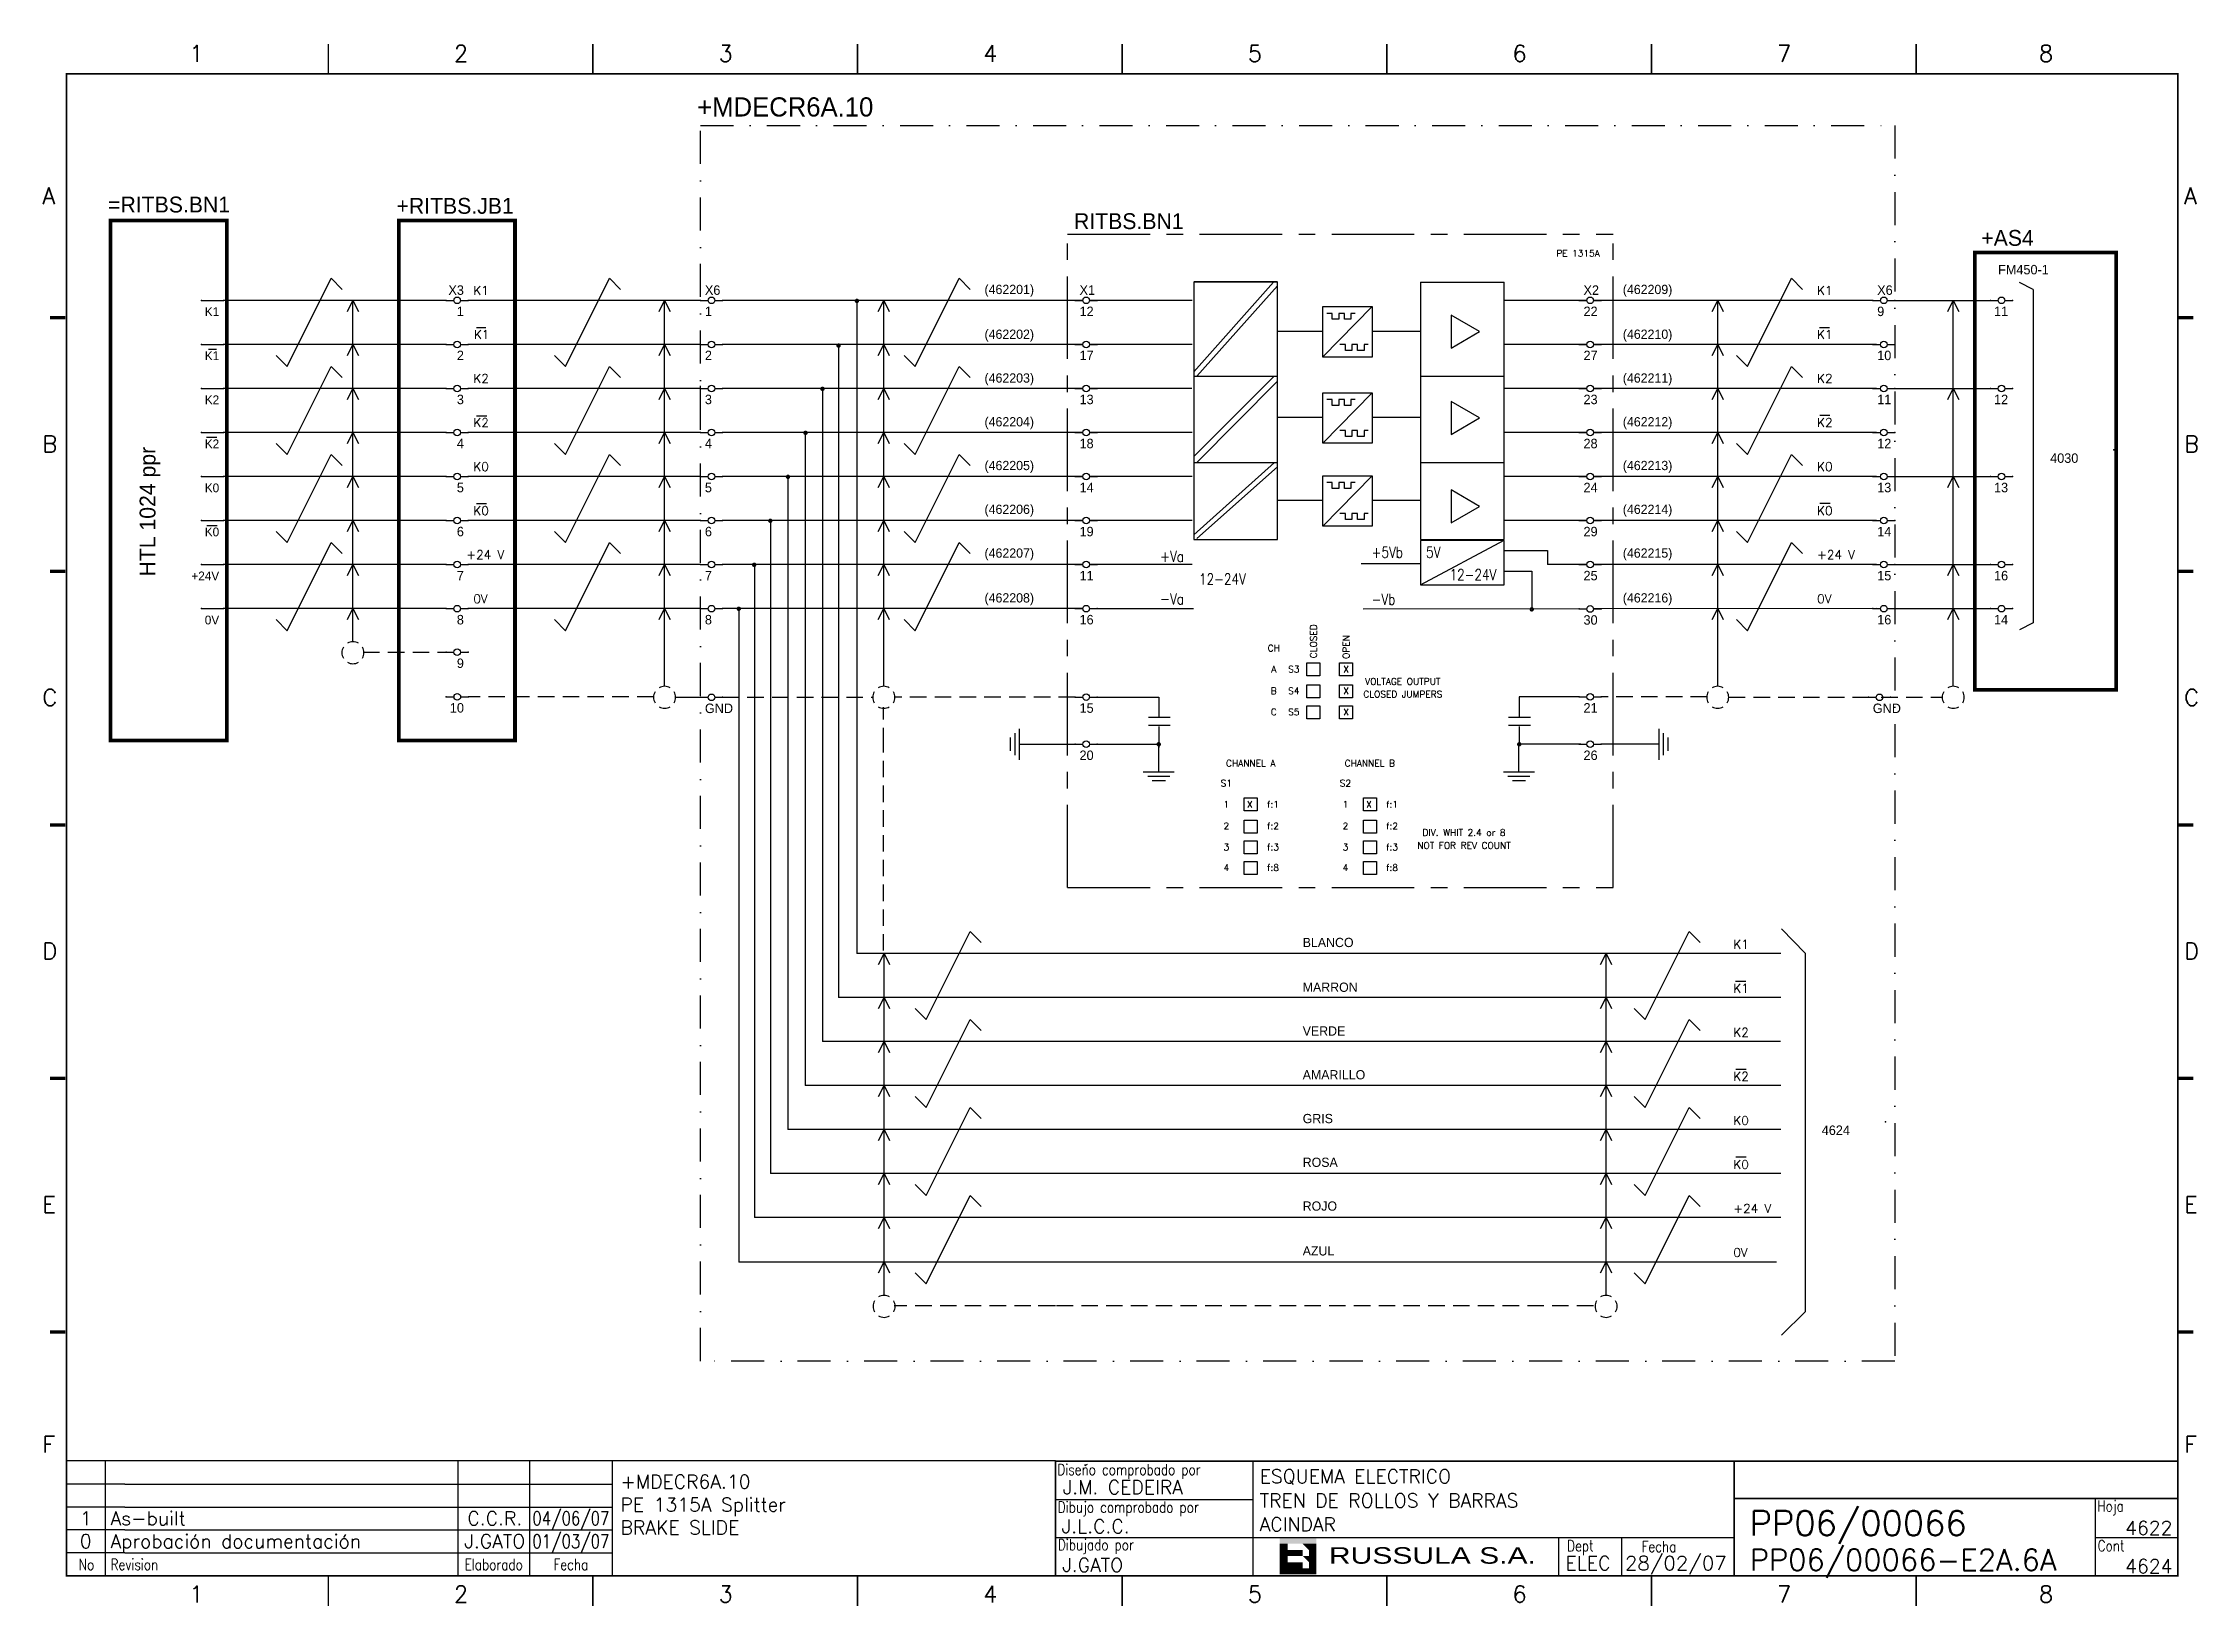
# Model space of a CAD drawing. Extents: x -248 to 240, y 49 to 404.
import ezdxf
from ezdxf.enums import TextEntityAlignment as Align

# ---------------------------------------------------------------- set-up
doc = ezdxf.new("R2010")
doc.units = 0
doc.header["$LTSCALE"] = 15
doc.header["$MEASUREMENT"] = 0
doc.header["$PDSIZE"] = 2
for name, pattern in [('CENTER', [2, 1.25, -0.25, 0.25, -0.25]), ('DASHDOT', [1, 0.5, -0.25, 0, -0.25]), ('HIDDEN', [0.375, 0.25, -0.125])]:
    doc.linetypes.add(name, pattern=pattern)
for name, color, linetype in [('1', 7, 'Continuous'), ('10', 5, 'Continuous'), ('102', 7, 'Continuous'), ('2', 7, 'Continuous'), ('25', 3, 'Continuous'), ('25PK', 4, 'CENTER'), ('35', 2, 'Continuous'), ('8', 1, 'Continuous'), ('9', 6, 'Continuous'), ('DIBUJO', 7, 'Continuous')]:
    doc.layers.add(name, color=color, linetype=linetype)
doc.styles.add('ABBSTYLE', font='ROMANS.SHX', dxfattribs={"width": 0.8})
doc.styles.add('HELVETICA', font='HELV.SHX')
doc.styles.add('LABEL', font='SIMPLEX', dxfattribs={"width": 0.8, "height": 4})
doc.styles.add('ROMANS', font='ROMANS.shx', dxfattribs={"width": 0.8, "oblique": 15})

# ---------------------------------------------------------------- blocks, each defined once
blk = doc.blocks.new('NOD')
at = {"color": 0, "linetype": 'ByBlock'}
blk.add_point((0, 0), dxfattribs=at)
at = {"color": 0, "linetype": 'ByBlock', "flags": 1}
blk.add_attdef('PINNR', (2, -2), '', height=1.8, dxfattribs=at)
blk = doc.blocks.new('$$PLL21C')
for p, q in [((-2.5, 0), (-0.75, 0)), ((0.75, 0), (2.5, 0))]:
    blk.add_line(p, q)
at = {"layer": '2'}
blk.add_circle((0, 0), 0.75, dxfattribs=at)
for p in [(-2.5, 0), (2.5, 0)]:
    blk.add_blockref('NOD', p, dxfattribs=at)
at = {"layer": '8'}
blk.add_attdef('*A', (-1.5, -3.575), '', height=2.15, dxfattribs=at)
at = {"layer": '9'}
blk.add_attdef('ID', (-1.5, 1.25), '', height=2.15, dxfattribs=at)
blk = doc.blocks.new('$030107')
at = {"layer": '102'}
for start, end in [(150, 210), (60, 120), (330, 30), (240, 300)]:
    blk.add_arc((0, 0), 2.5, start, end, dxfattribs=at)
blk = doc.blocks.new('$$PLR12')
blk.add_line((-2.5, 0), (2.5, 0))
at = {"layer": '2'}
for p in [(-2.5, 0), (2.5, 0)]:
    blk.add_blockref('NOD', p, dxfattribs=at)
at = {"layer": '8'}
blk.add_attdef('*A', text='', height=2.15, dxfattribs=at).set_placement((1.5, -3.575), align=Align.RIGHT)
at = {"layer": '9'}
blk.add_attdef('ID', text='', height=2.15, dxfattribs=at).set_placement((1.5, 1.25), align=Align.RIGHT)
blk = doc.blocks.new('$$PLR12C')
for p, q in [((-2.5, 0), (-0.75, 0)), ((0.75, 0), (2.5, 0))]:
    blk.add_line(p, q)
at = {"layer": '2'}
blk.add_circle((0, 0), 0.75, dxfattribs=at)
for p in [(-2.5, 0), (2.5, 0)]:
    blk.add_blockref('NOD', p, dxfattribs=at)
at = {"layer": '8'}
blk.add_attdef('*A', text='', height=2.15, dxfattribs=at).set_placement((1.5, -3.575), align=Align.RIGHT)
at = {"layer": '9'}
blk.add_attdef('ID', text='', height=2.15, dxfattribs=at).set_placement((1.5, 1.25), align=Align.RIGHT)
blk = doc.blocks.new('$PP313')
at = {"layer": '2'}
blk.add_blockref('NOD', (0, 0), dxfattribs=at)
at = {"layer": '8'}
blk.add_attdef('1A', (1, -3.325), '', height=2.15, dxfattribs=at)
at = {"layer": '9'}
blk.add_attdef('ID', (1, 1), '', height=2.15, dxfattribs=at)
blk = doc.blocks.new('newcajec')
at = {"layer": '1'}
for p, q in [((179.4, 20.85), (0.13, 20.85)), ((7, 20.85), (7, 0)), ((71, 20.85), (71, 0)), ((84, 20.85), (84, 0.09)), ((99, 20.85), (99, 0)), ((184.64, 20.18), (184.81, 20.01)), ((184.81, 20.01), (185.18, 20.25)), ((215.2, 20.8), (215.2, 0)), ((10.6, 16.64), (0, 16.64)), ((10.6, 16.64), (99, 16.64)), ((10.6, 12.48), (0, 12.48)), ((10.6, 12.48), (99, 12.48)), ((179.4, 13.87), (215.2, 13.87)), ((368, 14.06), (368, 0)), ((10.6, 8.32), (0, 8.32)), ((10.6, 8.32), (99, 8.32)), ((10.6, 4.16), (0, 4.16)), ((10.6, 4.16), (99, 4.16)), ((179.4, 6.93), (267.63, 6.93)), ((267.63, 6.93), (302.5, 6.93)), ((270.63, 6.91), (270.63, 0)), ((282.07, 6.93), (282.07, 0)), ((368, 6.93), (383, 6.93))]:
    blk.add_line(p, q, dxfattribs=at)
for points in [[(47.5, 272.5, 0.3, 0.3, 0), (47.5, 277.91, 0.3, 0.3, 0)], [(95.5, 272.5, 0.3, 0.3, 0), (95.5, 277.91, 0.3, 0.3, 0)], [(143.5, 272.5, 0.3, 0.3, 0), (143.5, 277.91, 0.3, 0.3, 0)], [(191.5, 272.5, 0.3, 0.3, 0), (191.5, 277.91, 0.3, 0.3, 0)], [(239.5, 272.5, 0.3, 0.3, 0), (239.5, 277.91, 0.3, 0.3, 0)], [(287.5, 272.5, 0.3, 0.3, 0), (287.5, 277.91, 0.3, 0.3, 0)], [(335.5, 272.5, 0.3, 0.3, 0), (335.5, 277.91, 0.3, 0.3, 0)], [(-2.99, 228.23, 0.6, 0.6, 0), (-0.18, 228.23, 0.6, 0.6, 0)], [(383.01, 228.23, 0.6, 0.6, 0), (385.82, 228.23, 0.6, 0.6, 0)], [(-2.99, 182.23, 0.6, 0.6, 0), (-0.18, 182.23, 0.6, 0.6, 0)], [(383.01, 182.23, 0.6, 0.6, 0), (385.82, 182.23, 0.6, 0.6, 0)], [(-2.99, 136.23, 0.6, 0.6, 0), (-0.18, 136.23, 0.6, 0.6, 0)], [(383.01, 136.23, 0.6, 0.6, 0), (385.82, 136.23, 0.6, 0.6, 0)], [(-2.99, 90.23, 0.6, 0.6, 0), (-0.18, 90.23, 0.6, 0.6, 0)], [(383.01, 90.23, 0.6, 0.6, 0), (385.82, 90.23, 0.6, 0.6, 0)], [(-2.99, 44.23, 0.6, 0.6, 0), (-0.18, 44.23, 0.6, 0.6, 0)], [(383.01, 44.23, 0.6, 0.6, 0), (385.82, 44.23, 0.6, 0.6, 0)], [(383, 20.8, 0.3, 0.3, 0), (179.4, 20.8, 0.3, 0.3, 0), (179.4, 0, 0.3, 0.3, 0)], [(302.5, 20.8, 0.3, 0.3, 0), (302.5, 0, 0.3, 0.3, 0)], [(302.5, 14, 0.3, 0.3, 0), (383, 14, 0.3, 0.3, 0)], [(47.5, -5.5, 0.3, 0.3, 0), (47.5, -0.09, 0.3, 0.3, 0)], [(95.5, -5.5, 0.3, 0.3, 0), (95.5, -0.09, 0.3, 0.3, 0)], [(143.5, -5.5, 0.3, 0.3, 0), (143.5, -0.09, 0.3, 0.3, 0)], [(191.5, -5.5, 0.3, 0.3, 0), (191.5, -0.09, 0.3, 0.3, 0)], [(239.5, -5.5, 0.3, 0.3, 0), (239.5, -0.09, 0.3, 0.3, 0)], [(287.5, -5.5, 0.3, 0.3, 0), (287.5, -0.09, 0.3, 0.3, 0)], [(335.5, -5.5, 0.3, 0.3, 0), (335.5, -0.09, 0.3, 0.3, 0)]]:
    blk.add_lwpolyline(points, format="xyseb", dxfattribs=at)
at = {"layer": '1', "const_width": 0.3}
blk.add_lwpolyline([(0, 0), (0, 272.5), (383, 272.5), (383, 0)], close=True, dxfattribs=at)
at = {"layer": '2', "color": 14}
for p, q in [((221.42, 4.69), (221.42, 5.81)), ((221.42, 2.47), (221.42, 3.58))]:
    blk.add_line(p, q, dxfattribs=at)
for points in [[(220.05, 5.81), (220.05, 6.92), (226.74, 5.81), (226.74, 6.92)], [(221.42, 2.47), (220.05, 2.47), (221.42, 5.81), (220.05, 5.81)], [(221.42, 4.69), (224.25, 4.69), (221.42, 3.58), (224.25, 3.58)], [(224.25, 5.81), (225.37, 5.81), (225.37, 4.69)], [(225.37, 5.81), (226.74, 5.81), (225.37, 1.35), (226.74, 1.35)], [(224.25, 0.24), (224.25, 2.47), (220.05, 0.24), (220.05, 2.47)], [(224.25, 3.58), (225.37, 3.58), (225.37, 2.47)], [(226.74, 1.35), (226.74, 0.24), (224.25, 1.35), (224.25, 0.24)]]:
    blk.add_solid(points, dxfattribs=at)
at = {"layer": '1', "style": 'ROMANS'}
for s, p in [('1', (22.29, 274.68)), ('2', (70.29, 274.68)), ('3', (118.29, 274.68)), ('4', (166.29, 274.68)), ('5', (214.29, 274.68)), ('6', (262.29, 274.68)), ('7', (310.29, 274.68)), ('8', (357.79, 274.68)), ('A', (-4.37, 248.84)), ('A', (384.13, 248.84)), ('B', (-4.37, 203.84)), ('B', (384.13, 203.84)), ('C', (-4.37, 157.84)), ('C', (384.13, 157.84)), ('D', (-4.37, 111.84)), ('D', (384.13, 111.84)), ('E', (-4.37, 65.84)), ('E', (384.13, 65.84)), ('F', (-4.37, 22.34)), ('F', (384.13, 22.34)), ('1', (22.29, -4.82)), ('2', (70.29, -4.82)), ('3', (118.29, -4.82)), ('4', (166.29, -4.82)), ('5', (214.29, -4.82)), ('6', (262.29, -4.82)), ('7', (310.29, -4.82)), ('8', (357.79, -4.82))]:
    blk.add_text(s, height=3, dxfattribs=at).set_placement(p)
at = {"layer": '1', "style": 'LABEL', "width": 0.8}
for s, p in [('Diseno comprobado por', (179.73, 18.27)), ('Dibujo comprobado por', (179.81, 11.47)), ('Hoja', (368.38, 11.66)), ('Dibujado por', (179.83, 4.64)), ('Fecha', (285.71, 4.3)), ('Cont', (368.43, 4.46)), ('No', (2.23, 1.05)), ('Revision', (8, 1.05))]:
    blk.add_text(s, height=2, dxfattribs=at).set_placement(p)
for s, p in [('Dept', (274.61, 4.44)), ('Elaborado', (77.5, 1.05)), ('Fecha', (91.5, 1.05))]:
    blk.add_text(s, height=2, dxfattribs=at).set_placement(p, align=Align.CENTER)
at = {"layer": '10', "style": 'ROMANS'}
for tag, p in [('REV41', (3.5, 18.74)), ('REV43', (77.7, 18.74)), ('REV31', (3.5, 14.58)), ('REV33', (77.7, 14.58)), ('REV21', (3.5, 10.42)), ('REV23', (77.7, 10.42)), ('REV11', (3.5, 6.27)), ('REV13', (77.7, 6.27))]:
    blk.add_attdef(tag, text='', height=2.5, dxfattribs=at).set_placement(p, align=Align.MIDDLE)
for tag, p, height in [('REV42', (8, 17.49), 2.5), ('REV32', (8, 13.33), 2.5), ('SHEETNAME1', (100.5, 15.83), 2.5), ('DESIGNCHECK', (180.74, 14.83), 2.5), ('DOCUMENTTYPE', (216.43, 16.8), 2.5), ('NOTA', (305.32, 15.8), 3), ('SHEETNAME2', (100.5, 11.67), 2.5), ('OBJECT', (216.43, 12.4), 2.5), ('ORDER', (305.32, 7.3), 4.5), ('REV22', (8, 9.17), 2.5), ('SHEETNAME3', (100.5, 7.51), 2.5), ('DRAWINGCHECK', (180.53, 7.71), 2.5), ('CUSTOMER', (216.43, 8.08), 2.5), ('REV12', (8, 5.01), 2.5), ('SHEETNAME4', (100.5, 3.35), 2.5), ('DOCUMENT_ID', (305.32, 0.93), 4.4), ('USER', (180.63, 0.71), 2.5), ('DEPARTMENT', (271.93, 1.05), 2.5)]:
    blk.add_attdef(tag, p, '', height=height, dxfattribs=at)
for tag, width, p, p2 in [('REV44', 1.221199, (84.53, 17.49), (98.48, 17.49)), ('REV34', 1.221199, (84.53, 13.33), (98.48, 13.33)), ('REV24', 1.221199, (84.53, 9.17), (98.48, 9.17)), ('REV14', 1.221199, (84.53, 5.01), (98.48, 5.01)), ('CREATED2', 7.039915, (282.71, 1.05), (301.14, 1.05))]:
    blk.add_attdef(tag, text='', height=2.5, dxfattribs=dict(at, width=width)).set_placement(p, p2, align=Align.FIT)
for tag, p in [('SHEET', (382, 7.43)), ('NEXTSHEET', (382, 0.5))]:
    blk.add_attdef(tag, text='', height=2.5, dxfattribs=at).set_placement(p, align=Align.RIGHT)
at = {"layer": 'DIBUJO', "color": 14, "style": 'HELVETICA', "width": 1.3}
blk.add_text('RUSSULA S.A.', height=3, dxfattribs=at).set_placement((229, 2.19))

msp = doc.modelspace()

# ---------------------------------------------------------------- linework, layer by layer
at = {"layer": '2', "color": 3, "linetype": 'DASHDOT'}
for p, q in [((-99.24, 385.38), (171.89, 385.38)), ((-99.24, 104.88), (-99.24, 385.38)), ((171.89, 385.38), (171.89, 104.88)), ((171.89, 104.88), (-99.24, 104.88))]:
    msp.add_line(p, q, dxfattribs=at)
at = {"layer": '2', "color": 7}
for p, q in [((-193.06, 330.7), (-183.06, 350.7)), ((-183.06, 350.7), (-180.56, 348.2)), ((-129.89, 330.7), (-119.89, 350.7)), ((-119.89, 350.7), (-117.39, 348.2)), ((-50.49, 330.7), (-40.49, 350.7)), ((-40.49, 350.7), (-37.99, 348.2)), ((12.77, 329.45), (30.87, 349.84)), ((13.4, 328.49), (31.75, 349)), ((138.43, 330.7), (148.43, 350.7)), ((148.43, 350.7), (150.93, 348.2)), ((203.26, 348.17), (200.17, 349.73)), ((203.26, 348.17), (203.26, 272.46)), ((-156.95, 345.7), (-207.5, 345.7)), ((-179.4, 343.2), (-178.15, 345.7)), ((-178.15, 268.2), (-178.15, 345.7)), ((-178.15, 345.7), (-176.9, 343.2)), ((-99.24, 345.7), (-151.95, 345.7)), ((-108.64, 343.2), (-107.39, 345.7)), ((-107.39, 258.07), (-107.39, 345.7)), ((-107.39, 345.7), (-106.14, 343.2)), ((-12.44, 345.7), (-94.24, 345.7)), ((-63.77, 345.55), (-63.77, 197.43)), ((-58.87, 343.2), (-57.62, 345.7)), ((-57.62, 258.07), (-57.62, 345.7)), ((-57.62, 345.7), (-56.37, 343.2)), ((12.4, 345.7), (-10.94, 345.7)), ((42.02, 332.84), (53.24, 344.29)), ((44.19, 342.74), (42.92, 342.74)), ((44.19, 341.39), (44.19, 342.74)), ((46.97, 342.74), (45.66, 342.74)), ((45.66, 342.74), (45.66, 341.39)), ((46.97, 341.39), (46.97, 342.74)), ((49.37, 342.74), (48.43, 342.74)), ((48.43, 342.74), (48.43, 341.39)), ((101.97, 345.7), (83.19, 345.7)), ((166.89, 345.7), (103.47, 345.7)), ((130.44, 343.2), (131.69, 345.7)), ((131.69, 258.07), (131.69, 345.7)), ((131.69, 345.7), (132.94, 343.2)), ((171.89, 345.7), (193.61, 345.7)), ((183.9, 343.2), (185.15, 345.7)), ((185.15, 258.07), (185.15, 345.7)), ((185.15, 345.7), (186.4, 343.2)), ((-150.07, 339.54), (-147.98, 339.54)), ((42.01, 338.63), (31.73, 338.63)), ((45.66, 341.39), (44.19, 341.39)), ((48.43, 341.39), (46.97, 341.39)), ((64.23, 338.63), (53.22, 338.63)), ((154.76, 339.54), (157.09, 339.54)), ((-156.95, 335.7), (-207.5, 335.7)), ((-195.56, 333.2), (-193.06, 330.7)), ((-179.4, 333.2), (-178.15, 335.7)), ((-178.15, 335.7), (-176.9, 333.2)), ((-99.24, 335.7), (-151.95, 335.7)), ((-132.39, 333.2), (-129.89, 330.7)), ((-108.64, 333.2), (-107.39, 335.7)), ((-107.39, 335.7), (-106.14, 333.2)), ((-12.44, 335.7), (-94.24, 335.7)), ((-67.88, 335.7), (-67.88, 187.43)), ((-58.87, 333.2), (-57.62, 335.7)), ((-57.62, 335.7), (-56.37, 333.2)), ((-52.99, 333.2), (-50.49, 330.7)), ((12.4, 335.7), (-10.94, 335.7)), ((47.16, 335.7), (45.88, 335.7)), ((47.16, 334.35), (47.16, 335.7)), ((48.62, 334.35), (47.16, 334.35)), ((48.62, 335.7), (48.62, 334.35)), ((49.93, 335.7), (48.62, 335.7)), ((49.93, 334.35), (49.93, 335.7)), ((51.39, 334.35), (49.93, 334.35)), ((51.39, 335.7), (51.39, 334.35)), ((52.33, 335.7), (51.39, 335.7)), ((101.97, 335.7), (83.19, 335.7)), ((167.76, 335.7), (103.47, 335.7)), ((130.44, 333.2), (131.69, 335.7)), ((131.69, 335.7), (132.94, 333.2)), ((135.93, 333.2), (138.43, 330.7)), ((-193.06, 310.7), (-183.06, 330.7)), ((-183.06, 330.7), (-180.56, 328.2)), ((-129.89, 310.7), (-119.89, 330.7)), ((-119.89, 330.7), (-117.39, 328.2)), ((-50.49, 310.7), (-40.49, 330.7)), ((-40.49, 330.7), (-37.99, 328.2)), ((12.79, 310.22), (30.88, 328.39)), ((138.43, 310.7), (148.43, 330.7)), ((148.43, 330.7), (150.93, 328.2)), ((-156.95, 325.7), (-207.5, 325.7)), ((-179.4, 323.2), (-178.15, 325.7)), ((-178.15, 325.7), (-176.9, 323.2)), ((-99.24, 325.7), (-151.95, 325.7)), ((-108.64, 323.2), (-107.39, 325.7)), ((-107.39, 325.7), (-106.14, 323.2)), ((-99.24, 317.04), (-99.24, 326.26)), ((-12.44, 325.7), (-94.24, 325.7)), ((-71.56, 325.7), (-71.56, 177.43)), ((-58.87, 323.2), (-57.62, 325.7)), ((-57.62, 325.7), (-56.37, 323.2)), ((12.28, 325.7), (-10.94, 325.7)), ((13.48, 308.93), (31.71, 327.28)), ((42.02, 313.28), (53.24, 324.73)), ((44.19, 323.18), (42.92, 323.18)), ((44.19, 321.84), (44.19, 323.18)), ((46.97, 323.18), (45.66, 323.18)), ((45.66, 323.18), (45.66, 321.84)), ((46.97, 321.84), (46.97, 323.18)), ((48.43, 323.18), (48.43, 321.84)), ((49.37, 323.18), (48.43, 323.18)), ((101.97, 325.7), (83.19, 325.7)), ((167.76, 325.7), (103.47, 325.7)), ((130.44, 323.2), (131.69, 325.7)), ((131.69, 325.7), (132.94, 323.2)), ((171.89, 325.7), (193.61, 325.7)), ((183.9, 323.2), (185.15, 325.7)), ((185.15, 325.7), (186.4, 323.2)), ((-150.07, 319.49), (-147.74, 319.49)), ((42.01, 319.07), (31.73, 319.07)), ((45.66, 321.84), (44.19, 321.84)), ((48.43, 321.84), (46.97, 321.84)), ((64.23, 319.07), (53.22, 319.07)), ((154.84, 319.61), (157.16, 319.61)), ((-156.95, 315.7), (-207.5, 315.7)), ((-195.56, 313.2), (-193.06, 310.7)), ((-179.4, 313.2), (-178.15, 315.7)), ((-178.15, 315.7), (-176.9, 313.2)), ((-99.24, 315.7), (-151.95, 315.7)), ((-132.39, 313.2), (-129.89, 310.7)), ((-108.64, 313.2), (-107.39, 315.7)), ((-107.39, 315.7), (-106.14, 313.2)), ((-12.44, 315.7), (-94.24, 315.7)), ((-75.44, 315.7), (-75.44, 167.43)), ((-58.87, 313.2), (-57.62, 315.7)), ((-57.62, 315.7), (-56.37, 313.2)), ((-52.99, 313.2), (-50.49, 310.7)), ((12.4, 315.7), (-10.94, 315.7)), ((47.16, 316.14), (45.88, 316.14)), ((47.16, 314.8), (47.16, 316.14)), ((48.62, 314.8), (47.16, 314.8)), ((48.62, 316.14), (48.62, 314.8)), ((49.93, 316.14), (48.62, 316.14)), ((49.93, 314.8), (49.93, 316.14)), ((51.39, 314.8), (49.93, 314.8)), ((52.33, 316.14), (51.39, 316.14)), ((51.39, 316.14), (51.39, 314.8)), ((101.97, 315.7), (83.19, 315.7)), ((167.76, 315.7), (103.47, 315.7)), ((130.44, 313.2), (131.69, 315.7)), ((131.69, 315.7), (132.94, 313.2)), ((135.93, 313.2), (138.43, 310.7)), ((-193.06, 290.7), (-183.06, 310.7)), ((-183.06, 310.7), (-180.56, 308.2)), ((-129.89, 290.7), (-119.89, 310.7)), ((-119.89, 310.7), (-117.39, 308.2)), ((-50.49, 290.7), (-40.49, 310.7)), ((-40.49, 310.7), (-37.99, 308.2)), ((12.78, 292.48), (31.05, 308.85)), ((138.43, 290.7), (148.43, 310.7)), ((148.43, 310.7), (150.93, 308.2)), ((-156.95, 305.7), (-207.5, 305.7)), ((-179.4, 303.2), (-178.15, 305.7)), ((-178.15, 305.7), (-176.9, 303.2)), ((-99.24, 305.7), (-151.95, 305.7)), ((-108.64, 303.2), (-107.39, 305.7)), ((-107.39, 305.7), (-106.14, 303.2)), ((-12.44, 305.7), (-94.24, 305.7)), ((-79.4, 305.7), (-79.4, 157.43)), ((-58.87, 303.2), (-57.62, 305.7)), ((-57.62, 305.7), (-56.37, 303.2)), ((12.4, 305.7), (-10.94, 305.7)), ((13.42, 291.6), (31.74, 307.9)), ((42.02, 294.44), (53.24, 305.89)), ((44.19, 304.34), (42.92, 304.34)), ((44.19, 303), (44.19, 304.34)), ((46.97, 304.34), (45.66, 304.34)), ((45.66, 304.34), (45.66, 303)), ((46.97, 303), (46.97, 304.34)), ((49.37, 304.34), (48.43, 304.34)), ((48.43, 304.34), (48.43, 303)), ((101.97, 305.7), (83.19, 305.7)), ((167.76, 305.7), (103.47, 305.7)), ((130.44, 303.2), (131.69, 305.7)), ((131.69, 305.7), (132.94, 303.2)), ((171.89, 305.7), (193.61, 305.7)), ((183.9, 303.2), (185.15, 305.7)), ((185.15, 305.7), (186.4, 303.2)), ((-150.1, 299.55), (-147.78, 299.55)), ((42.01, 300.23), (31.73, 300.23)), ((45.66, 303), (44.19, 303)), ((48.43, 303), (46.97, 303)), ((64.23, 300.23), (53.22, 300.23)), ((154.86, 299.63), (157.19, 299.63)), ((-156.95, 295.7), (-207.5, 295.7)), ((-179.4, 293.2), (-178.15, 295.7)), ((-178.15, 295.7), (-176.9, 293.2)), ((-99.24, 295.7), (-151.95, 295.7)), ((-108.64, 293.2), (-107.39, 295.7)), ((-107.39, 295.7), (-106.14, 293.2)), ((-12.44, 295.7), (-94.24, 295.7)), ((-83.35, 295.7), (-83.35, 147.43)), ((-58.87, 293.2), (-57.62, 295.7)), ((-57.62, 295.7), (-56.37, 293.2)), ((12.4, 295.7), (-10.94, 295.7)), ((47.16, 297.3), (45.88, 297.3)), ((47.16, 295.95), (47.16, 297.3)), ((48.62, 295.95), (47.16, 295.95)), ((48.62, 297.3), (48.62, 295.95)), ((49.93, 297.3), (48.62, 297.3)), ((49.93, 295.95), (49.93, 297.3)), ((51.39, 295.95), (49.93, 295.95)), ((52.33, 297.3), (51.39, 297.3)), ((51.39, 297.3), (51.39, 295.95)), ((101.97, 295.7), (83.19, 295.7)), ((167.76, 295.7), (103.47, 295.7)), ((130.44, 293.2), (131.69, 295.7)), ((131.69, 295.7), (132.94, 293.2)), ((-195.56, 293.2), (-193.06, 290.7)), ((-193.06, 270.7), (-183.06, 290.7)), ((-183.06, 290.7), (-180.56, 288.2)), ((-132.39, 293.2), (-129.89, 290.7)), ((-129.89, 270.7), (-119.89, 290.7)), ((-119.89, 290.7), (-117.39, 288.2)), ((-52.99, 293.2), (-50.49, 290.7)), ((-50.49, 270.7), (-40.49, 290.7)), ((-40.49, 290.7), (-37.99, 288.2)), ((64.25, 281.13), (83.2, 291.25)), ((83.29, 288.92), (93.01, 288.92)), ((93.01, 288.92), (93.01, 285.7)), ((135.93, 293.2), (138.43, 290.7)), ((138.43, 270.7), (148.43, 290.7)), ((148.43, 290.7), (150.93, 288.2)), ((-156.95, 285.7), (-207.5, 285.7)), ((-179.4, 283.2), (-178.15, 285.7)), ((-178.15, 285.7), (-176.9, 283.2)), ((-99.24, 285.7), (-151.95, 285.7)), ((-108.64, 283.2), (-107.39, 285.7)), ((-107.39, 285.7), (-106.14, 283.2)), ((-12.44, 285.7), (-94.24, 285.7)), ((-86.98, 285.7), (-86.98, 137.44)), ((-58.87, 283.2), (-57.62, 285.7)), ((-57.62, 285.7), (-56.37, 283.2)), ((12.4, 285.7), (-10.94, 285.7)), ((64.23, 285.85), (50.71, 285.85)), ((83.15, 284.18), (89.46, 284.18)), ((89.46, 284.18), (89.46, 275.69)), ((101.97, 285.7), (93.01, 285.7)), ((167.76, 285.7), (103.47, 285.7)), ((130.44, 283.2), (131.69, 285.7)), ((131.69, 285.7), (132.94, 283.2)), ((171.89, 285.7), (193.61, 285.7)), ((183.9, 283.2), (185.15, 285.7)), ((185.15, 285.7), (186.4, 283.2)), ((-156.95, 275.7), (-207.5, 275.7)), ((-179.4, 273.2), (-178.15, 275.7)), ((-178.15, 275.7), (-176.9, 273.2)), ((-99.24, 275.7), (-151.95, 275.7)), ((-108.64, 273.2), (-107.39, 275.7)), ((-107.39, 275.7), (-106.14, 273.2)), ((-12.44, 275.7), (-94.24, 275.7)), ((-90.55, 275.7), (-90.55, 127.32)), ((-58.87, 273.2), (-57.62, 275.7)), ((-57.62, 275.7), (-56.37, 273.2)), ((-9.62, 275.7), (12.69, 275.7)), ((101.97, 275.63), (51.22, 275.58)), ((167.76, 275.7), (103.47, 275.63)), ((130.44, 273.2), (131.69, 275.7)), ((131.69, 275.7), (132.94, 273.2)), ((171.89, 275.71), (193.61, 275.7)), ((183.9, 273.2), (185.15, 275.7)), ((185.15, 275.7), (186.4, 273.2)), ((-195.56, 273.2), (-193.06, 270.7)), ((-132.39, 273.2), (-129.89, 270.7)), ((-52.99, 273.2), (-50.49, 270.7)), ((135.93, 273.2), (138.43, 270.7)), ((203.26, 272.46), (200.17, 270.9)), ((-104.89, 255.57), (-99.24, 255.57)), ((-9.19, 255.63), (4.82, 255.61)), ((4.82, 255.61), (4.82, 250.97)), ((100.22, 255.67), (86.6, 255.67)), ((86.6, 255.67), (86.6, 250.97)), ((7.38, 250.97), (2.44, 250.97)), ((89.16, 250.97), (84.21, 250.97)), ((-9.19, 244.91), (4.82, 244.91)), ((7.38, 249.2), (2.44, 249.2)), ((4.82, 248.94), (4.82, 244.2)), ((89.16, 249.2), (84.21, 249.2)), ((86.6, 248.94), (86.6, 245.26)), ((100.61, 244.91), (86.6, 244.91)), ((-48, 182.43), (-38, 202.43)), ((-38, 202.43), (-35.5, 199.93)), ((115.2, 182.43), (125.2, 202.43)), ((125.2, 202.43), (127.7, 199.93)), ((146.19, 203.02), (151.55, 197.45)), ((146.04, 197.43), (-63.77, 197.43)), ((-58.8, 194.93), (-57.55, 197.43)), ((-57.55, 119.79), (-57.55, 197.43)), ((-57.55, 197.43), (-56.3, 194.93)), ((105.1, 194.93), (106.35, 197.43)), ((106.35, 119.79), (106.35, 197.43)), ((106.35, 197.43), (107.6, 194.93)), ((151.55, 197.45), (151.55, 116.07)), ((135.71, 191.09), (138.04, 191.09)), ((146.04, 187.43), (-67.88, 187.43)), ((-58.8, 184.93), (-57.55, 187.43)), ((-57.55, 187.43), (-56.3, 184.93)), ((105.1, 184.93), (106.35, 187.43)), ((106.35, 187.43), (107.6, 184.93)), ((-50.5, 184.93), (-48, 182.43)), ((-48, 162.43), (-38, 182.43)), ((-38, 182.43), (-35.5, 179.93)), ((112.7, 184.93), (115.2, 182.43)), ((115.2, 162.43), (125.2, 182.43)), ((125.2, 182.43), (127.7, 179.93)), ((145.91, 177.43), (-71.56, 177.43)), ((-58.8, 174.93), (-57.55, 177.43)), ((-57.55, 177.43), (-56.3, 174.93)), ((105.1, 174.93), (106.35, 177.43)), ((106.35, 177.43), (107.6, 174.93)), ((135.83, 171.15), (138.16, 171.15)), ((146.04, 167.43), (-75.44, 167.43)), ((-58.8, 164.93), (-57.55, 167.43)), ((-57.55, 167.43), (-56.3, 164.93)), ((105.1, 164.93), (106.35, 167.43)), ((106.35, 167.43), (107.6, 164.93)), ((-50.5, 164.93), (-48, 162.43)), ((-48, 142.43), (-38, 162.43)), ((-38, 162.43), (-35.5, 159.93)), ((112.7, 164.93), (115.2, 162.43)), ((115.2, 142.43), (125.2, 162.43)), ((125.2, 162.43), (127.7, 159.93)), ((146.04, 157.43), (-79.4, 157.43)), ((-58.8, 154.93), (-57.55, 157.43)), ((-57.55, 157.43), (-56.3, 154.93)), ((105.1, 154.93), (106.35, 157.43)), ((106.35, 157.43), (107.6, 154.93)), ((146.04, 147.43), (-83.35, 147.43)), ((-58.8, 144.93), (-57.55, 147.43)), ((-57.55, 147.43), (-56.3, 144.93)), ((105.1, 144.93), (106.35, 147.43)), ((106.35, 147.43), (107.6, 144.93)), ((135.8, 151.2), (138.13, 151.2)), ((-50.5, 144.93), (-48, 142.43)), ((-48, 122.43), (-38, 142.43)), ((-38, 142.43), (-35.5, 139.93)), ((112.7, 144.93), (115.2, 142.43)), ((115.2, 122.43), (125.2, 142.43)), ((125.2, 142.43), (127.7, 139.93)), ((146.04, 137.44), (-86.98, 137.44)), ((-58.8, 134.93), (-57.55, 137.43)), ((-57.55, 137.43), (-56.3, 134.93)), ((105.1, 134.93), (106.35, 137.43)), ((106.35, 137.43), (107.6, 134.93)), ((145.04, 127.32), (-90.55, 127.32)), ((-58.8, 124.93), (-57.55, 127.43)), ((-57.55, 127.43), (-56.3, 124.93)), ((105.1, 124.93), (106.35, 127.43)), ((106.35, 127.43), (107.6, 124.93)), ((-50.5, 124.93), (-48, 122.43)), ((112.7, 124.93), (115.2, 122.43)), ((151.55, 116.07), (146.19, 110.71))]:
    msp.add_line(p, q, dxfattribs=at)
at = {"layer": '2', "color": 1}
for p, q in [((-210.95, 334.61), (-209.08, 334.61)), ((-211.39, 314.61), (-209.03, 314.61)), ((-211.33, 294.61), (-208.95, 294.61))]:
    msp.add_line(p, q, dxfattribs=at)
at = {"layer": '2', "color": 7, "linetype": 'HIDDEN'}
for p, q in [((-175.82, 265.81), (-156.89, 265.81)), ((-109.9, 255.68), (-151.94, 255.68)), ((-94.24, 255.57), (-60.12, 255.57)), ((-14.19, 255.63), (-55.21, 255.63)), ((129.28, 255.67), (105.22, 255.67)), ((134.19, 255.57), (165.89, 255.57)), ((168.82, 255.57), (182.65, 255.57)), ((-57.68, 244.92), (-57.68, 253.34)), ((-57.68, 198.05), (-57.68, 246.51)), ((-18.61, 117.42), (-55.25, 117.42)), ((103.47, 117.42), (-22.6, 117.42))]:
    msp.add_line(p, q, dxfattribs=at)
at = {"layer": '2'}
for p, q in [((-28.91, 246.41), (-28.91, 243.41)), ((-27.91, 247.41), (-27.91, 242.41)), ((-26.91, 248.41), (-26.91, 241.41)), ((-26.91, 244.91), (-14.19, 244.91)), ((4.79, 238.65), (4.79, 244.92)), ((86.57, 238.65), (86.57, 244.92)), ((118.33, 244.91), (105.22, 244.91)), ((118.33, 248.41), (118.33, 241.41)), ((119.33, 247.41), (119.33, 242.41)), ((120.33, 246.41), (120.33, 243.41)), ((1.29, 238.65), (8.29, 238.65)), ((2.29, 237.65), (7.29, 237.65)), ((3.29, 236.65), (6.29, 236.65)), ((83.07, 238.65), (90.07, 238.65)), ((84.07, 237.65), (89.07, 237.65)), ((85.07, 236.65), (88.07, 236.65))]:
    msp.add_line(p, q, dxfattribs=at)
at = {"layer": '2', "color": 3, "linetype": 'DASHDOT'}
for points in [[(-233.18, 363.85, 0.84, 0.84, 0), (-206.78, 363.85, 0.84, 0.84, 0), (-206.78, 245.76, 0.84, 0.84, 0), (-233.18, 245.76, 0.84, 0.84, 0), (-233.18, 363.85, 0.84, 0.84, 0)], [(-167.74, 363.85, 0.84, 0.84, 0), (-141.35, 363.85, 0.84, 0.84, 0), (-141.35, 245.76, 0.84, 0.84, 0), (-167.74, 245.76, 0.84, 0.84, 0), (-167.74, 363.85, 0.84, 0.84, 0)], [(190.02, 356.58, 0.84, 0.84, 0), (222.17, 356.58, 0.84, 0.84, 0), (222.17, 257.27, 0.84, 0.84, 0), (190.02, 257.27, 0.84, 0.84, 0), (190.02, 356.58, 0.84, 0.84, 0)]]:
    msp.add_lwpolyline(points, format="xyseb", dxfattribs=at)
at = {"layer": '2', "color": 7}
for points, const_width in [([(-64, 345.58, 1), (-63.45, 345.58, 1)], 0.45), ([(-68.16, 335.43, 1), (-67.61, 335.43, 1)], 0.45), ([(-71.83, 325.61, 1), (-71.28, 325.61, 1)], 0.45), ([(-75.66, 315.62, 1), (-75.11, 315.62, 1)], 0.45), ([(-79.66, 305.63, 1), (-79.11, 305.63, 1)], 0.45), ([(-83.66, 295.65, 1), (-83.11, 295.65, 1)], 0.45), ([(-87.32, 285.66, 1), (-86.77, 285.66, 1)], 0.45), ([(-90.82, 275.67, 1), (-90.27, 275.67, 1)], 0.45), ([(89.19, 275.54, 1), (89.74, 275.54, 1)], 0.45), ([(4.54, 244.91, 1), (5.04, 244.91, 1)], 0.5), ([(86.88, 244.91, -1), (86.38, 244.91, -1)], 0.5)]:
    msp.add_lwpolyline(points, format="xyb", close=True, dxfattribs=dict(at, const_width=const_width))
for points in [[(53.24, 332.82), (42.05, 332.82), (42.05, 344.28), (53.24, 344.28)], [(53.24, 313.27), (42.05, 313.27), (42.05, 324.73), (53.24, 324.73)], [(53.24, 294.43), (42.05, 294.43), (42.05, 305.89), (53.24, 305.89)], [(38.42, 263.43), (41.37, 263.43), (41.37, 260.48), (38.42, 260.48)], [(45.85, 263.43), (48.81, 263.43), (48.81, 260.48), (45.85, 260.48)], [(38.42, 258.37), (41.37, 258.37), (41.37, 255.42), (38.42, 255.42)], [(45.85, 258.37), (48.81, 258.37), (48.81, 255.42), (45.85, 255.42)], [(38.42, 253.65), (41.37, 253.65), (41.37, 250.7), (38.42, 250.7)], [(45.85, 253.65), (48.81, 253.65), (48.81, 250.7), (45.85, 250.7)], [(24.21, 232.75), (27.16, 232.75), (27.16, 229.8), (24.21, 229.8)], [(51.24, 232.75), (54.19, 232.75), (54.19, 229.8), (51.24, 229.8)], [(24.21, 227.69), (27.16, 227.69), (27.16, 224.74), (24.21, 224.74)], [(51.24, 227.69), (54.19, 227.69), (54.19, 224.74), (51.24, 224.74)], [(24.21, 222.97), (27.16, 222.97), (27.16, 220.02), (24.21, 220.02)], [(51.24, 222.97), (54.19, 222.97), (54.19, 220.02), (51.24, 220.02)], [(24.21, 218.31), (27.16, 218.31), (27.16, 215.36), (24.21, 215.36)], [(51.24, 218.31), (54.19, 218.31), (54.19, 215.36), (51.24, 215.36)]]:
    msp.add_lwpolyline(points, close=True, dxfattribs=at)
at = {"layer": '25PK'}
for p, q in [((-15.94, 360.73), (107.97, 360.73)), ((-15.94, 212.39), (-15.94, 360.73)), ((107.97, 212.39), (107.97, 360.73)), ((-15.94, 212.39), (107.97, 212.39))]:
    msp.add_line(p, q, dxfattribs=at)
at = {"layer": '35', "color": 7}
for p, q in [((12.78, 349.98), (31.73, 349.98)), ((31.73, 349.93), (12.78, 349.93)), ((31.73, 349.83), (12.78, 349.83)), ((12.78, 349.83), (12.78, 328.49)), ((31.73, 328.49), (31.73, 349.83)), ((64.24, 349.81), (83.19, 349.81)), ((64.24, 349.81), (64.24, 328.49)), ((83.19, 328.49), (83.19, 349.81)), ((12.78, 328.49), (31.73, 328.49)), ((12.78, 328.43), (12.78, 308.89)), ((31.73, 328.43), (12.78, 328.43)), ((31.73, 308.89), (31.73, 328.43)), ((64.24, 328.49), (83.19, 328.49)), ((83.19, 328.43), (64.24, 328.43)), ((64.24, 328.43), (64.24, 308.89)), ((83.19, 308.89), (83.19, 328.43)), ((12.78, 308.89), (31.73, 308.89)), ((12.78, 308.83), (12.78, 291.43)), ((31.73, 308.83), (12.78, 308.83)), ((31.73, 291.43), (31.73, 308.83)), ((64.24, 308.89), (83.19, 308.89)), ((83.19, 308.83), (64.24, 308.83)), ((64.24, 308.83), (64.24, 291.43)), ((83.19, 291.43), (83.19, 308.83)), ((12.78, 291.43), (31.73, 291.43)), ((64.25, 291.37), (83.2, 291.37)), ((64.25, 291.27), (83.2, 291.27)), ((83.2, 291.21), (64.25, 291.21)), ((64.25, 291.21), (64.25, 281.14)), ((83.2, 281.14), (83.2, 291.21)), ((64.25, 281.14), (83.2, 281.14))]:
    msp.add_line(p, q, dxfattribs=at)
for points in [[(71.14, 342.35), (71.14, 334.85), (77.64, 338.6)], [(71.14, 322.75), (71.14, 315.25), (77.64, 319)], [(71.14, 302.68), (71.14, 295.18), (77.64, 298.93)]]:
    msp.add_lwpolyline(points, close=True, dxfattribs=at)

# ---------------------------------------------------------------- block references
at = {"layer": '2', "color": 7}
ref = msp.add_blockref('newcajec', (-243.17, 56.11), dxfattribs=dict(at, xscale=1.251513886218345, yscale=1.251513886218643, zscale=1.25151388621875))
ref.add_attrib('REV24', '04/06/07', dxfattribs={"layer": '10', "height": 3.129, "style": 'ROMANS', "width": 0.728168}).set_placement((-137.39, 67.6), (-119.92, 67.6), align=Align.FIT)
ref.add_attrib('SHEETNAME3', 'BRAKE SLIDE', (-117.39, 65.51), dxfattribs={"layer": '10', "height": 3.1288, "style": 'ROMANS'})
ref.add_attrib('SHEETNAME2', 'PE 1315A Splitter', (-117.39, 70.71), dxfattribs={"layer": '10', "height": 3.1288, "style": 'ROMANS'})
ref.add_attrib('SHEETNAME1', '+MDECR6A.10', (-117.39, 75.92), dxfattribs={"layer": '10', "height": 3.1288, "style": 'ROMANS'})
ref.add_attrib('USER', 'J.GATO', (-17.1, 57), dxfattribs={"layer": '10', "height": 3.129, "style": 'ROMANS'})
ref.add_attrib('DRAWINGCHECK', 'J.L.C.C.', (-17.23, 65.77), dxfattribs={"layer": '10', "height": 3.129, "style": 'ROMANS'})
ref.add_attrib('DESIGNCHECK', 'J.M. CEDEIRA', (-16.98, 74.68), dxfattribs={"layer": '10', "height": 3.1288, "style": 'ROMANS'})
ref.add_attrib('REV22', 'As-built ', (-233.16, 67.6), dxfattribs={"layer": '10', "height": 3.129, "style": 'ROMANS'})
ref.add_attrib('REV12', 'Aprobación documentación', (-233.16, 62.39), dxfattribs={"layer": '10', "height": 3.1288, "style": 'ROMANS'})
ref.add_attrib('REV21', '1', dxfattribs={"layer": '10', "height": 3.13, "style": 'ROMANS'}).set_placement((-238.79, 69.16), align=Align.MIDDLE)
ref.add_attrib('REV11', '0', dxfattribs={"layer": '10', "height": 3.13, "style": 'ROMANS'}).set_placement((-238.79, 63.96), align=Align.MIDDLE)
ref.add_attrib('REV14', '01/03/07', dxfattribs={"layer": '10', "height": 3.129, "style": 'ROMANS', "width": 0.728168}).set_placement((-137.39, 62.39), (-119.92, 62.39), align=Align.FIT)
ref.add_attrib('REV23', 'C.C.R.', dxfattribs={"layer": '10', "height": 3.129, "style": 'ROMANS'}).set_placement((-145.93, 69.16), align=Align.MIDDLE)
ref.add_attrib('REV13', 'J.GATO', dxfattribs={"layer": '10', "height": 3.129, "style": 'ROMANS'}).set_placement((-145.93, 63.96), align=Align.MIDDLE)
ref.add_attrib('DOCUMENT_ID', 'PP06/00066-E2A.6A', (138.95, 57.28), dxfattribs={"layer": '10', "height": 4.85, "style": 'ROMANS'})
ref.add_attrib('ORDER', 'PP06/00066', (138.95, 65.25), dxfattribs={"layer": '10', "height": 5.632, "style": 'ROMANS'})
ref.add_attrib('CUSTOMER', 'ACINDAR', (27.7, 66.23), dxfattribs={"layer": '10', "height": 3.129, "style": 'ROMANS'})
ref.add_attrib('OBJECT', 'TREN DE ROLLOS Y BARRAS', (27.7, 71.64), dxfattribs={"layer": '10', "height": 3.1288, "style": 'ROMANS'})
ref.add_attrib('DOCUMENTTYPE', 'ESQUEMA ELECTRICO', (27.7, 77.14), dxfattribs={"layer": '10', "height": 3.1288, "style": 'ROMANS'})
ref.add_attrib('CREATED2', '28/02/07', dxfattribs={"layer": '10', "height": 3.129, "style": 'ROMANS', "width": 0.961976}).set_placement((110.64, 57.42), (133.72, 57.42), align=Align.FIT)
ref.add_attrib('DEPARTMENT', 'ELEC', (97.15, 57.42), dxfattribs={"layer": '10', "height": 3.129, "style": 'ROMANS'})
ref.add_attrib('NEXTSHEET', '4624', dxfattribs={"layer": '10', "height": 3.129, "style": 'ROMANS'}).set_placement((234.91, 56.74), align=Align.RIGHT)
ref.add_attrib('SHEET', '4622', dxfattribs={"layer": '10', "height": 3.129, "style": 'ROMANS'}).set_placement((234.91, 65.42), align=Align.RIGHT)
for name, p, values in [('$$PLR12C', (-154.45, 345.7), {'ID': 'X3', '*A': '1'}), ('$$PLL21C', (-96.74, 345.7), {'ID': 'X6', '*A': '1'}), ('$$PLL21C', (-11.69, 345.7), {'ID': 'X1', '*A': '12'}), ('$$PLL21C', (102.72, 345.7), {'ID': 'X2', '*A': '22'}), ('$$PLL21C', (169.39, 345.7), {'ID': 'X6', '*A': '9'}), ('$$PLR12C', (196.11, 345.7), {'*A': '11'}), ('$$PLR12C', (-154.45, 335.7), {'*A': '2'}), ('$$PLL21C', (-96.74, 335.7), {'*A': '2'}), ('$$PLL21C', (-11.69, 335.7), {'*A': '17'}), ('$$PLL21C', (102.72, 335.7), {'*A': '27'}), ('$$PLL21C', (169.39, 335.7), {'*A': '10'}), ('$$PLR12C', (-154.45, 325.7), {'*A': '3'}), ('$$PLL21C', (-96.74, 325.7), {'*A': '3'}), ('$$PLL21C', (-11.69, 325.7), {'*A': '13'}), ('$$PLL21C', (102.72, 325.7), {'*A': '23'}), ('$$PLL21C', (169.39, 325.7), {'*A': '11'}), ('$$PLR12C', (196.11, 325.7), {'*A': '12'}), ('$$PLR12C', (-154.45, 315.7), {'*A': '4'}), ('$$PLL21C', (-96.74, 315.7), {'*A': '4'}), ('$$PLL21C', (-11.69, 315.7), {'*A': '18'}), ('$$PLL21C', (102.72, 315.7), {'*A': '28'}), ('$$PLL21C', (169.39, 315.7), {'*A': '12'}), ('$$PLR12C', (-154.45, 305.7), {'*A': '5'}), ('$$PLL21C', (-96.74, 305.7), {'*A': '5'}), ('$$PLL21C', (-11.69, 305.7), {'*A': '14'}), ('$$PLL21C', (102.72, 305.7), {'*A': '24'}), ('$$PLL21C', (169.39, 305.7), {'*A': '13'}), ('$$PLR12C', (196.11, 305.7), {'*A': '13'}), ('$$PLR12C', (-154.45, 295.7), {'*A': '6'}), ('$$PLL21C', (-96.74, 295.7), {'*A': '6'}), ('$$PLL21C', (-11.69, 295.7), {'*A': '19'}), ('$$PLL21C', (102.72, 295.7), {'*A': '29'}), ('$$PLL21C', (169.39, 295.7), {'*A': '14'}), ('$$PLR12C', (-154.45, 285.7), {'*A': '7'}), ('$$PLL21C', (-96.74, 285.7), {'*A': '7'}), ('$$PLL21C', (-11.69, 285.7), {'*A': '11'}), ('$$PLL21C', (102.72, 285.7), {'*A': '25'}), ('$$PLL21C', (169.39, 285.7), {'*A': '15'}), ('$$PLR12C', (196.11, 285.7), {'*A': '16'}), ('$$PLR12C', (-154.45, 275.7), {'*A': '8'}), ('$$PLL21C', (-96.74, 275.7), {'*A': '8'}), ('$$PLL21C', (-11.69, 275.7), {'*A': '16'}), ('$$PLL21C', (102.72, 275.63), {'*A': '30'}), ('$$PLL21C', (169.39, 275.7), {'*A': '16'}), ('$$PLR12C', (196.11, 275.7), {'*A': '14'}), ('$$PLR12C', (-154.45, 265.8), {'*A': '9'}), ('$$PLR12C', (-154.44, 255.68), {'*A': '10'}), ('$$PLL21C', (-96.74, 255.57), {'*A': 'GND'}), ('$$PLL21C', (-11.69, 255.63), {'*A': '15'}), ('$$PLL21C', (102.72, 255.67), {'*A': '21'}), ('$$PLL21C', (168.39, 255.57), {'*A': 'GND'}), ('$$PLL21C', (-11.69, 244.91), {'*A': '20'}), ('$$PLL21C', (102.72, 244.91), {'*A': '26'})]:
    msp.add_blockref(name, p, dxfattribs=at).add_auto_attribs(values)
ref = msp.add_blockref('$$PLR12', (-210, 345.7), dxfattribs=at)
ref.add_attrib('*A', 'K1', dxfattribs={"layer": '8', "height": 2}).set_placement((-208.5, 342.12), align=Align.RIGHT)
ref = msp.add_blockref('$$PLR12', (-210, 335.7), dxfattribs=at)
ref.add_attrib('*A', 'K1', dxfattribs={"layer": '8', "height": 2}).set_placement((-208.5, 332.12), align=Align.RIGHT)
ref = msp.add_blockref('$$PLR12', (-210, 325.7), dxfattribs=at)
ref.add_attrib('*A', 'K2', dxfattribs={"layer": '8', "height": 2}).set_placement((-208.5, 322.12), align=Align.RIGHT)
ref = msp.add_blockref('$$PLR12', (-210, 315.7), dxfattribs=at)
ref.add_attrib('*A', 'K2', dxfattribs={"layer": '8', "height": 2}).set_placement((-208.5, 312.12), align=Align.RIGHT)
at = {"layer": '2'}
ref = msp.add_blockref('$PP313', (221.63, 311.79), dxfattribs=dict(at, rotation=90))
ref.add_attrib('1A', '4030', (207.15, 308.8), dxfattribs={"layer": '8', "height": 2.15})
at = {"layer": '2', "color": 7}
ref = msp.add_blockref('$$PLR12', (-210, 305.7), dxfattribs=at)
ref.add_attrib('*A', 'K0', dxfattribs={"layer": '8', "height": 2}).set_placement((-208.5, 302.12), align=Align.RIGHT)
ref = msp.add_blockref('$$PLR12', (-210, 295.7), dxfattribs=at)
ref.add_attrib('*A', 'K0', dxfattribs={"layer": '8', "height": 2}).set_placement((-208.5, 292.12), align=Align.RIGHT)
ref = msp.add_blockref('$$PLR12', (-210, 285.7), dxfattribs=at)
ref.add_attrib('*A', '+24V', dxfattribs={"layer": '8', "height": 2}).set_placement((-208.5, 282.12), align=Align.RIGHT)
ref = msp.add_blockref('$$PLR12', (-210, 275.7), dxfattribs=at)
ref.add_attrib('*A', '0V', dxfattribs={"layer": '8', "height": 2}).set_placement((-208.5, 272.12), align=Align.RIGHT)
for p in [(-178.15, 265.7), (-107.39, 255.57), (-57.62, 255.57), (131.69, 255.57), (185.15, 255.57), (-57.55, 117.29), (106.35, 117.29)]:
    msp.add_blockref('$030107', p, dxfattribs=at)
at = {"layer": '2'}
ref = msp.add_blockref('$PP313', (169.78, 159.18), dxfattribs=dict(at, rotation=90))
ref.add_attrib('1A', '4624', (155.3, 156.2), dxfattribs={"layer": '8', "height": 2.15})

# ---------------------------------------------------------------- texts
at = {"layer": '2', "color": 6}
for s, height, p in [('+MDECR6A.10', 4.356, (-99.98, 387.44)), ('=RITBS.BN1', 3.6, (-233.72, 365.65)), ('+RITBS.JB1', 3.6, (-168.25, 365.35)), ('RITBS.BN1', 3.6, (-14.44, 361.88)), ('+AS4', 3.6, (191.52, 358.08)), ('(462201)', 2.1, (-34.76, 347.13)), ('(462209)', 2.1, (110.14, 347.13)), ('(462202)', 2.1, (-34.76, 336.96)), ('(462210)', 2.1, (110.14, 336.96)), ('(462203)', 2.1, (-34.76, 327.02)), ('(462211)', 2.1, (110.14, 327.02)), ('(462204)', 2.1, (-34.76, 317.08)), ('(462212)', 2.1, (110.14, 317.08)), ('(462205)', 2.1, (-34.76, 307.15)), ('(462213)', 2.1, (110.14, 307.15)), ('(462206)', 2.1, (-34.76, 297.21)), ('(462214)', 2.1, (110.14, 297.21)), ('(462207)', 2.1, (-34.76, 287.27)), ('(462215)', 2.1, (110.14, 287.27)), ('(462208)', 2.1, (-34.76, 277.1)), ('(462216)', 2.1, (110.14, 277.1)), ('BLANCO', 2.1, (37.47, 198.86)), ('MARRON', 2.1, (37.47, 188.7)), ('VERDE', 2.1, (37.47, 178.76)), ('AMARILLO', 2.1, (37.47, 168.82)), ('GRIS', 2.1, (37.47, 158.88)), ('ROSA', 2.1, (37.47, 148.95)), ('ROJO ', 2.1, (37.47, 139.01)), ('AZUL', 2.1, (37.47, 128.84))]:
    msp.add_text(s, height=height, dxfattribs=at).set_placement(p)
at = {"layer": '2', "color": 7, "style": 'ROMANS'}
for s, p in [('PE 1315A', (99.98, 356.38)), ('CH', (30.91, 266.74)), ('A', (30.91, 261.95)), ('S3', (35.46, 261.95)), ('X', (47.37, 261.95)), ('VOLTAGE OUTPUT', (60.19, 259.19)), ('B', (30.91, 257.03)), ('S4', (35.46, 257.03)), ('X', (47.37, 257.03)), ('CLOSED JUMPERS', (60.19, 256.28)), ('C', (30.91, 252.24)), ('S5', (35.46, 252.24)), ('X', (47.37, 252.24)), ('CHANNEL A', (25.68, 240.59)), ('CHANNEL B', (52.71, 240.59)), ('S1', (20.14, 236.06)), ('S2', (47.17, 236.06)), ('1', (20.14, 231.27)), ('X', (25.49, 231.27)), ('f:1', (30.73, 231.27)), ('1', (47.17, 231.27)), ('X', (52.52, 231.27)), ('f:1', (57.76, 231.27)), ('2', (20.14, 226.35)), ('f:2', (30.73, 226.35)), ('2', (47.17, 226.35)), ('f:2', (57.76, 226.35)), ('DIV. WHIT 2.4 or 8', (74.09, 224.86)), ('3', (20.14, 221.56)), ('f:3', (30.73, 221.56)), ('3', (47.17, 221.56)), ('f:3', (57.76, 221.56)), ('NOT FOR REV COUNT', (74.09, 221.94)), ('4', (20.14, 216.9)), ('f:8', (30.73, 216.9)), ('4', (47.17, 216.9)), ('f:8', (57.76, 216.9))]:
    msp.add_text(s, height=1.5, dxfattribs=at).set_placement(p, align=Align.MIDDLE)
for s, p in [('K1', (-150.8, 346.95)), ('K1', (154.24, 346.95)), ('K1', (-150.68, 336.95)), ('K1', (154.24, 336.95)), ('K2', (-150.8, 326.95)), ('K2', (154.24, 326.95)), ('K2', (-150.8, 316.95)), ('K2', (154.24, 316.95)), ('K0', (-150.8, 306.95)), ('K0', (154.24, 306.95)), ('K0', (-150.8, 296.95)), ('K0', (154.24, 296.95)), ('+24 V', (-152.39, 286.95)), ('+24 V', (154.24, 286.95)), ('0V', (-150.8, 276.95)), ('0V', (154.24, 276.95)), ('K1', (135.23, 198.5)), ('K1', (135.23, 188.5)), ('K2', (135.23, 178.5)), ('K2', (135.23, 168.5)), ('K0', (135.23, 158.5)), ('K0', (135.23, 148.5)), ('+24 V', (135.23, 138.5)), ('0V', (135.23, 128.5))]:
    msp.add_text(s, height=2, dxfattribs=at).set_placement(p)
at = {"layer": '2', "color": 6}
msp.add_text('HTL 1024 ppr', height=3.6, rotation=90, dxfattribs=at).set_placement((-222.96, 283))
at = {"layer": '2', "color": 7, "style": 'ROMANS'}
for s, p in [('CLOSED', (39.94, 268.31)), ('OPEN', (47.31, 266.99))]:
    msp.add_text(s, height=1.5, rotation=90, dxfattribs=at).set_placement(p, align=Align.MIDDLE)
at = {"layer": '25', "color": 7, "style": 'ABBSTYLE', "width": 0.8}
for s, p in [('+Va', (5.11, 286.31)), ('+5Vb', (53.12, 287.26)), ('5V', (65.48, 287.26)), ('12-24V', (13.93, 281.16)), ('12-24V', (70.81, 282.17)), ('-Va', (5.11, 276.67)), ('-Vb', (53.12, 276.59))]:
    msp.add_text(s, height=2.5, dxfattribs=at).set_placement(p)
at = {"layer": '9'}
msp.add_attdef('FM450-1', text='', height=2.15, dxfattribs=at).set_placement((206.84, 351.6), align=Align.RIGHT)

doc.saveas('drawing.dxf')
